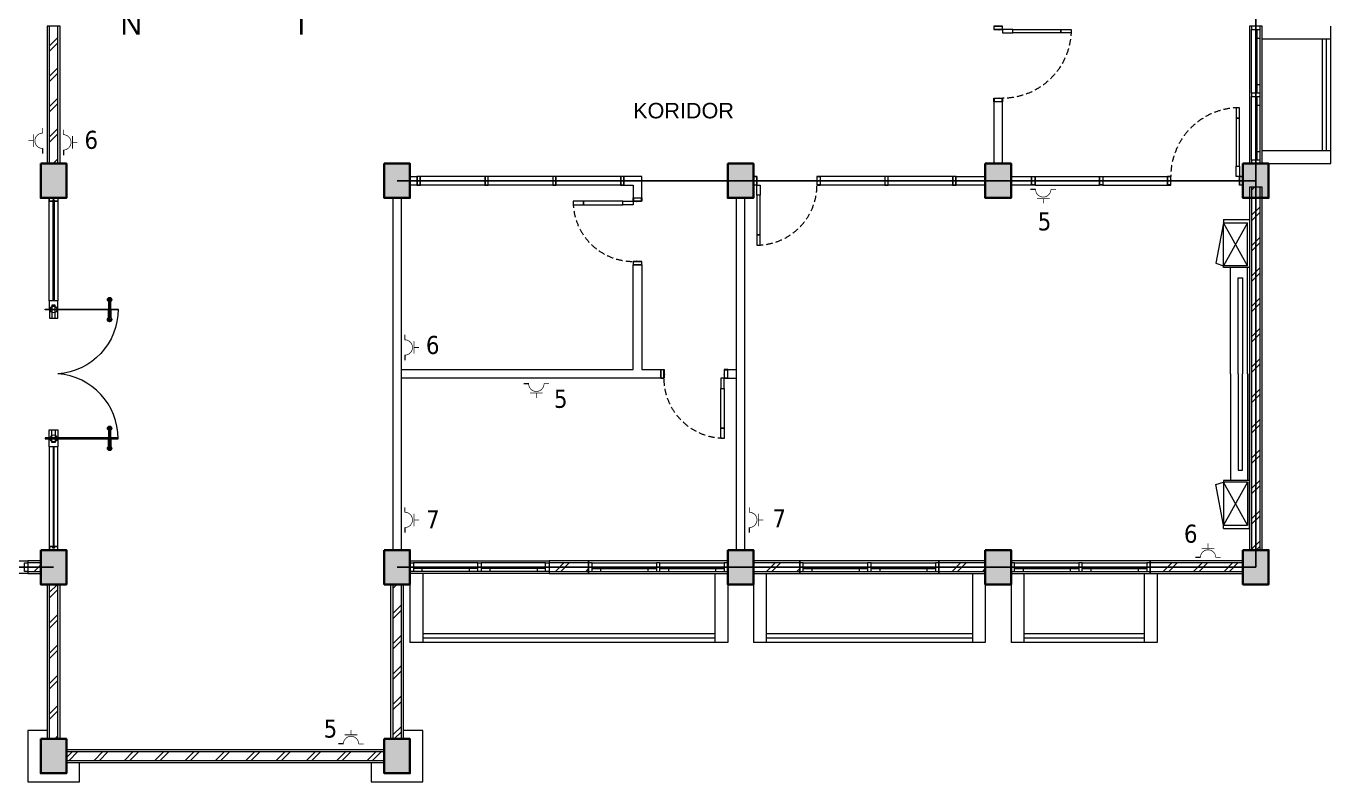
# Model space of a CAD drawing. Header units: millimetres. Extents: x -17012 to 17775, y -5570 to 5430.
# Drawn here: x 4513 to 7552, y 1152 to 2912 of the extents above; entities that cross this region are included whole.
import ezdxf
from ezdxf.enums import TextEntityAlignment as Align

# ---------------------------------------------------------------- set-up
doc = ezdxf.new("R2010")
doc.units = ezdxf.units.MM
doc.linetypes.add('ACAD_ISO02W100', pattern=[15, 12, -3])
doc.linetypes.add('HIDDEN', pattern=[0.375, 0.25, -0.125])
for name, color, linetype, lineweight in [('ars', 11, 'Continuous', 5), ('dinding', 5, 'Continuous', 15), ('FURNITURE', 163, 'Continuous', 5), ('KOLOM', 1, 'Continuous', 30), ('kus', 63, 'Continuous', 15), ('LAMPU-LISTRIK', 22, 'Continuous', 0), ('lan', 7, 'Continuous', 15), ('not', 7, 'Continuous', 20), ('Notasi', 2, 'Continuous', 20), ('PARTISI', 190, 'Continuous', 9), ('sol kol', 8, 'Continuous', 0)]:
    doc.layers.add(name, color=color, linetype=linetype, lineweight=lineweight)
doc.layers.add('as', color=1, linetype='Continuous', plot=False)
doc.layers.add('D1', color=1, linetype='Continuous')
doc.styles.get("Standard").update_dxf_attribs({"font": 'arial.ttf'})
doc.styles.add('tahoma', font='tahoma.ttf')
pattern_1 = [(45, (4876.857, 1336.834), (-35.3553, 35.3553), []), (45, (4889.357, 1336.834), (-35.3553, 35.3553), [])]

# ---------------------------------------------------------------- blocks, each defined once
blk = doc.blocks.new('K1')
at = {"layer": 'KOLOM'}
blk.add_lwpolyline([(0.2, 0.15), (-0.2, 0.15), (-0.2, -0.15), (0.2, -0.15), (0.2, 0.15)], dxfattribs=at)
blk = doc.blocks.new('P1')
at = {"lineweight": 5}
h = blk.add_hatch(dxfattribs=at)
h.set_pattern_fill('ANSI31', color=256, scale=0.020282, angle=-315, style=0)
h.set_pattern_definition([(179.99999863, (-506.106483, 1417.280242), (6.07e-11, 0.0025352112676), [])])
h.paths.add_polyline_path([(-1.729, 0.805, -1), (-1.693, 0.77, -1)])
h.paths.add_polyline_path([(-1.724, 0.801, 1), (-1.697, 0.774, 1)], flags=16)
h = blk.add_hatch(dxfattribs=at)
h.set_pattern_fill('ANSI31', color=256, scale=0.020282, angle=-315, style=0)
h.set_pattern_definition([(270.00000137, (1414.9464214, -503.7726625), (0.0025352112676, 6.07e-11), [])])
h.paths.add_polyline_path([(-1.528, 0.605, 1), (-1.564, 0.641, 1)])
h.paths.add_polyline_path([(-1.532, 0.609, -1), (-1.56, 0.637, -1)], flags=16)
h = blk.add_hatch(dxfattribs=at)
h.set_pattern_fill('ANSI31', color=256, scale=0.020282, angle=-315, style=0)
h.set_pattern_definition([(179.99999863, (-505.0458133, 1416.2195722), (6.07e-11, 0.0025352112676), [])])
h.paths.add_polyline_path([(-0.668, -0.255, -1), (-0.632, -0.291, -1)])
h.paths.add_polyline_path([(-0.664, -0.259, 1), (-0.636, -0.287, 1)], flags=16)
h = blk.add_hatch(dxfattribs=at)
h.set_pattern_fill('ANSI31', color=256, scale=0.020282, angle=-315, style=0)
h.set_pattern_definition([(270.00000137, (1416.0070912, -504.8333323), (0.0025352112676, 6.07e-11), [])])
h.paths.add_polyline_path([(-0.468, -0.455, 1), (-0.504, -0.42, 1)])
h.paths.add_polyline_path([(-0.472, -0.451, -1), (-0.499, -0.424, -1)], flags=16)
for p, q in [((-1.724, 0.801), (-1.697, 0.774)), ((-1.686, 0.781), (-1.623, 0.718)), ((-1.553, 0.648), (-1.616, 0.711)), ((-1.532, 0.609), (-1.56, 0.637)), ((-0.664, -0.259), (-0.636, -0.287)), ((-0.625, -0.28), (-0.562, -0.343)), ((-0.492, -0.413), (-0.555, -0.35)), ((-0.472, -0.451), (-0.499, -0.424))]:
    blk.add_line(p, q, dxfattribs=at)
at = {"color": 9, "lineweight": 5}
for p, q in [((-1.641, 0.7), (-1.704, 0.763)), ((-1.634, 0.693), (-1.571, 0.63)), ((-0.58, -0.361), (-0.643, -0.298)), ((-0.573, -0.368), (-0.51, -0.431))]:
    blk.add_line(p, q, dxfattribs=at)
at = {"color": 8, "lineweight": 5}
for p, q in [((-1.64, 0.701), (-1.703, 0.763)), ((-1.639, 0.702), (-1.701, 0.764)), ((-1.636, 0.705), (-1.697, 0.766)), ((-1.631, 0.71), (-1.692, 0.771)), ((-1.633, 0.694), (-1.57, 0.631)), ((-1.632, 0.695), (-1.57, 0.633)), ((-1.629, 0.698), (-1.568, 0.637)), ((-1.624, 0.703), (-1.563, 0.642)), ((-0.58, -0.36), (-0.642, -0.297)), ((-0.578, -0.358), (-0.64, -0.296)), ((-0.575, -0.356), (-0.636, -0.294)), ((-0.57, -0.351), (-0.631, -0.29)), ((-0.572, -0.367), (-0.51, -0.43)), ((-0.571, -0.366), (-0.509, -0.428)), ((-0.568, -0.363), (-0.507, -0.424)), ((-0.563, -0.358), (-0.502, -0.419))]:
    blk.add_line(p, q, dxfattribs=at)
for points in [[(-1.1, 1.241), (-1.701, 0.64), (-1.694, 0.633), (-1.093, 1.234), (-1.1, 1.241)], [(-1.273, 1.202), (-1.202, 1.273), (-1.061, 1.132), (-1.132, 1.061), (-1.273, 1.202)], [(-0.032, 0.173), (-0.633, -0.428), (-0.64, -0.421), (-0.039, 0.18), (-0.032, 0.173)], [(-0.071, 0), (0, 0.071), (-0.142, 0.212), (-0.212, 0.142), (-0.071, 0)]]:
    blk.add_lwpolyline(points)
at = {"lineweight": 9}
for points in [[(-1.153, 1.181), (-1.181, 1.153), (-1.216, 1.188), (-1.188, 1.216)], [(-1.082, 1.11), (-1.11, 1.082), (-1.181, 1.153), (-1.153, 1.181)], [(-0.163, 0.191), (-0.191, 0.163), (-0.12, 0.092), (-0.092, 0.12)], [(-0.092, 0.12), (-0.12, 0.092), (-0.085, 0.057), (-0.057, 0.085)]]:
    blk.add_lwpolyline(points, close=True, dxfattribs=at)
at = {"lineweight": 5}
for points in [[(-1.697, 0.801), (-1.724, 0.774)], [(-1.532, 0.637), (-1.56, 0.609)], [(-0.636, -0.259), (-0.664, -0.287)], [(-0.472, -0.424), (-0.499, -0.451)]]:
    blk.add_lwpolyline(points, dxfattribs=at)
for points in [[(-1.701, 0.64, 0.396093), (-0.672, 0.601)], [(-0.633, -0.428, -0.396093), (-0.672, 0.601)]]:
    blk.add_lwpolyline(points, format="xyb")
for centre in [(-1.167, 1.167), (-0.106, 0.106)]:
    blk.add_circle(centre, 0.04)
for centre, radius in [((-1.711, 0.788), 0.0254), ((-1.711, 0.788), 0.0195), ((-1.546, 0.623), 0.0254), ((-1.546, 0.623), 0.0195), ((-0.65, -0.273), 0.0254), ((-0.65, -0.273), 0.0195), ((-0.486, -0.437), 0.0254), ((-0.486, -0.437), 0.0195)]:
    blk.add_circle(centre, radius, dxfattribs=at)
blk = doc.blocks.new('P 80')
at = {"linetype": 'HIDDEN', "ltscale": 0.3}
blk.add_lwpolyline([(-0.84, 0.1, -0.414214), (-0.04, 0.9, -1.303225)], format="xyb", dxfattribs=at)
for points in [[(-0.04, 0.9), (-0.08, 0.9), (-0.08, 0.78), (-0.04, 0.78)], [(-0.04, 0.78), (-0.08, 0.78), (-0.08, 0.22), (-0.04, 0.22)], [(-0.04, 0.1), (-0.08, 0.1), (-0.08, 0.22), (-0.04, 0.22)], [(-0.835, 0.06), (-0.84, 0.06), (-0.84, 0.061), (-0.84, 0.1), (-0.88, 0.1), (-0.88, 0), (-0.84, 0), (-0.84, 0.056), (-0.835, 0.058)], [(-0.842, 0.002), (-0.878, 0.002), (-0.878, 0.098), (-0.842, 0.098)], [(-0.045, 0.06), (-0.04, 0.06), (-0.04, 0.061), (-0.04, 0.1), (0, 0.1), (0, 0), (-0.04, 0), (-0.04, 0.056), (-0.045, 0.058)], [(-0.038, 0.002), (-0.002, 0.002), (-0.002, 0.098), (-0.038, 0.098)]]:
    blk.add_lwpolyline(points, close=True)
blk = doc.blocks.new('P 70')
at = {"linetype": 'HIDDEN', "ltscale": 0.3}
blk.add_lwpolyline([(-0.74, 0.1, -0.414214), (-0.04, 0.8, -1.303225)], format="xyb", dxfattribs=at)
for points in [[(-0.04, 0.8), (-0.08, 0.8), (-0.08, 0.68), (-0.04, 0.68)], [(-0.04, 0.68), (-0.08, 0.68), (-0.08, 0.22), (-0.04, 0.22)], [(-0.04, 0.1), (-0.08, 0.1), (-0.08, 0.22), (-0.04, 0.22)], [(-0.735, 0.06), (-0.74, 0.06), (-0.74, 0.061), (-0.74, 0.1), (-0.78, 0.1), (-0.78, 0), (-0.74, 0), (-0.74, 0.056), (-0.735, 0.058)], [(-0.742, 0.002), (-0.778, 0.002), (-0.778, 0.098), (-0.742, 0.098)], [(-0.045, 0.06), (-0.04, 0.06), (-0.04, 0.061), (-0.04, 0.1), (0, 0.1), (0, 0), (-0.04, 0), (-0.04, 0.056), (-0.045, 0.058)], [(-0.038, 0.002), (-0.002, 0.002), (-0.002, 0.098), (-0.038, 0.098)]]:
    blk.add_lwpolyline(points, close=True)
blk = doc.blocks.new('FUR.6')
at = {"lineweight": 13}
for p, q in [((-0.2, 1.26), (-0.2, 1.76)), ((0.08, 1.76), (-0.2, 1.76)), ((0.08, 1.24), (0.08, 1.74)), ((-0.22, 1.24), (0.08, 1.24)), ((-0.2, 1.26), (0.08, 1.26)), ((-0.2, 0), (-0.2, 1.24)), ((0, 0), (0, 1.24)), ((-0.2, 0), (-0.2, -1.24)), ((0, 0), (0, -1.24)), ((-0.22, -1.24), (0.08, -1.24)), ((-0.2, -1.26), (-0.2, -1.76)), ((-0.2, -1.26), (0.08, -1.26)), ((0.08, -1.24), (0.08, -1.74)), ((0.08, -1.76), (-0.2, -1.76))]:
    blk.add_line(p, q, dxfattribs=at)
at = {"lineweight": 5}
for p, q in [((-0.2, 1.76), (0.08, 1.26)), ((-0.2, 1.26), (0.08, 1.76)), ((-0.2, -1.76), (0.08, -1.26)), ((-0.2, -1.26), (0.08, -1.76))]:
    blk.add_line(p, q, dxfattribs=at)
at = {"linetype": 'ACAD_ISO02W100', "lineweight": 5}
for p, q in [((0.08, 1.76), (0.169, 1.289)), ((0.169, 1.289), (0.08, 1.26)), ((0.169, -1.289), (0.08, -1.26)), ((0.08, -1.76), (0.169, -1.289))]:
    blk.add_line(p, q, dxfattribs=at)
at = {"lineweight": 13}
for points in [[(0.08, 1.8), (-0.22, 1.8), (-0.22, 0)], [(-0.091, 0), (-0.091, 1.119), (-0.141, 1.119), (-0.141, 0)], [(0.08, -1.8), (-0.22, -1.8), (-0.22, 0)], [(-0.091, 0), (-0.091, -1.119), (-0.141, -1.119), (-0.141, 0)]]:
    blk.add_lwpolyline(points, dxfattribs=at)
for points in [[(0.08, 1.8), (0.08, 1.76)], [(0.08, -1.8), (0.08, -1.76)]]:
    blk.add_lwpolyline(points)
blk = doc.blocks.new('NOTASI RUANG')
at = {"layer": 'not'}
for height, p in [(0.26, (-0.011, 0.3)), (0.175, (-0.009, -0.017))]:
    blk.add_attdef('RUANG', text='', height=height, dxfattribs=at).set_placement(p, align=Align.MIDDLE_CENTER)
blk = doc.blocks.new('H')
at = {"layer": 'LAMPU-LISTRIK', "ltscale": 2}
blk.add_line((2116771, -303777), (2116700, -303777), dxfattribs=at)
at = {"layer": 'LAMPU-LISTRIK', "ltscale": 2, "const_width": 10}
blk.add_lwpolyline([(2116989, -303777, 1), (2116771, -303777)], format="xyb", dxfattribs=at)
for points in [[(2116970, -303647), (2116790, -303647)], [(2116880, -303647), (2116880, -303577)], [(2116700, -303777), (2116771, -303777)], [(2117060, -303777), (2116989, -303777)]]:
    blk.add_lwpolyline(points, dxfattribs=at)

msp = doc.modelspace()

# ---------------------------------------------------------------- hatches: boundary and pattern name
at = {"layer": 'ars'}
h = msp.add_hatch(dxfattribs=at)
h.set_pattern_fill('TEMBOK', color=256, scale=50)
h.set_pattern_definition(pattern_1)
h.paths.add_polyline_path([(4586.9, 2591.8), (4586.9, 2911.8), (4566.9, 2911.8), (4566.9, 2591.8)])
h = msp.add_hatch(dxfattribs=at)
h.set_pattern_fill('TEMBOK', color=256, scale=50)
h.set_pattern_definition([(45, (4676.857, 1336.834), (-35.3553, 35.3553), []), (45, (4689.357, 1336.834), (-35.3553, 35.3553), [])])
h.paths.add_polyline_path([(7386.9, 1691.8), (7386.9, 2536.8), (7366.9, 2536.8), (7366.9, 1691.8)])
h = msp.add_hatch(dxfattribs=at)
h.set_pattern_fill('TEMBOK', color=256, scale=50)
h.set_pattern_definition([(45, (3660.857, 1336.834), (-35.3553, 35.3553), []), (45, (3673.357, 1336.834), (-35.3553, 35.3553), [])])
h.paths.add_polyline_path([(4546.9, 1661.8), (4516.9, 1661.8), (4516.9, 1641.8), (4546.9, 1641.8)])
h = msp.add_hatch(dxfattribs=at)
h.set_pattern_fill('TEMBOK', color=256, scale=50)
h.set_pattern_definition([(45, (4874.857, 1336.834), (-35.3553, 35.3553), []), (45, (4887.357, 1336.834), (-35.3553, 35.3553), [])])
h.paths.add_polyline_path([(5822.9, 1661.8), (5730.9, 1661.8), (5730.9, 1641.8), (5822.9, 1641.8)])
h = msp.add_hatch(dxfattribs=at)
h.set_pattern_fill('TEMBOK', color=256, scale=50)
h.set_pattern_definition([(45, (5366.857, 1336.834), (-35.3553, 35.3553), []), (45, (5379.357, 1336.834), (-35.3553, 35.3553), [])])
h.paths.add_polyline_path([(6314.9, 1661.8), (6206.9, 1661.8), (6206.9, 1641.8), (6314.9, 1641.8)])
h = msp.add_hatch(dxfattribs=at)
h.set_pattern_fill('TEMBOK', color=256, scale=50)
h.set_pattern_definition([(45, (5798.857, 1336.834), (-35.3553, 35.3553), []), (45, (5811.357, 1336.834), (-35.3553, 35.3553), [])])
h.paths.add_polyline_path([(6746.9, 1661.8), (6638.9, 1661.8), (6638.9, 1641.8), (6746.9, 1641.8)])
h = msp.add_hatch(dxfattribs=at)
h.set_pattern_fill('TEMBOK', color=256, scale=50)
h.set_pattern_definition([(45, (6290.857, 1336.834), (-35.3553, 35.3553), []), (45, (6303.357, 1336.834), (-35.3553, 35.3553), [])])
h.paths.add_polyline_path([(7346.9, 1661.8), (7130.9, 1661.8), (7130.9, 1641.8), (7346.9, 1641.8)])
h = msp.add_hatch(dxfattribs=at)
h.set_pattern_fill('TEMBOK', color=256, scale=50)
h.set_pattern_definition(pattern_1)
h.paths.add_polyline_path([(4586.9, 1611.8), (4566.9, 1611.8), (4566.9, 1251.8), (4586.9, 1251.8)])
h = msp.add_hatch(dxfattribs=at)
h.set_pattern_fill('TEMBOK', color=256, scale=50)
h.set_pattern_definition(pattern_1)
h.paths.add_polyline_path([(5386.9, 1611.8), (5366.9, 1611.8), (5366.9, 1251.8), (5386.9, 1251.8)])
h = msp.add_hatch(dxfattribs=at)
h.set_pattern_fill('TEMBOK', color=256, scale=50)
h.set_pattern_definition(pattern_1)
h.paths.add_polyline_path([(5346.9, 1221.8), (4606.9, 1221.8), (4606.9, 1201.8), (5346.9, 1201.8)])
at = {"layer": 'sol kol'}
for points in [[(4546.9, 2591.8), (4546.9, 2511.8), (4606.9, 2511.8), (4606.9, 2591.8)], [(5346.9, 2591.8), (5346.9, 2511.8), (5406.9, 2511.8), (5406.9, 2591.8)], [(6146.9, 2591.8), (6146.9, 2511.8), (6206.9, 2511.8), (6206.9, 2591.8)], [(6746.9, 2591.8), (6746.9, 2511.8), (6806.9, 2511.8), (6806.9, 2591.8)], [(7346.9, 2591.8), (7346.9, 2511.8), (7406.9, 2511.8), (7406.9, 2591.8)], [(4546.9, 1691.8), (4546.9, 1611.8), (4606.9, 1611.8), (4606.9, 1691.8)], [(5346.9, 1691.8), (5346.9, 1611.8), (5406.9, 1611.8), (5406.9, 1691.8)], [(6146.9, 1691.8), (6146.9, 1611.8), (6206.9, 1611.8), (6206.9, 1691.8)], [(6746.9, 1691.8), (6746.9, 1611.8), (6806.9, 1611.8), (6806.9, 1691.8)], [(7346.9, 1691.8), (7346.9, 1611.8), (7406.9, 1611.8), (7406.9, 1691.8)], [(4546.9, 1251.8), (4546.9, 1171.8), (4606.9, 1171.8), (4606.9, 1251.8)], [(5346.9, 1251.8), (5346.9, 1171.8), (5406.9, 1171.8), (5406.9, 1251.8)]]:
    msp.add_hatch(color=256, dxfattribs=at).paths.add_polyline_path(points)

# ---------------------------------------------------------------- linework, layer by layer
at = {"layer": 'ars'}
for points in [[(4586.9, 2591.8), (4586.9, 2911.8), (4566.9, 2911.8), (4566.9, 2591.8)], [(7386.9, 1691.8), (7386.9, 2536.8), (7366.9, 2536.8), (7366.9, 1691.8)], [(4546.9, 1661.8), (4516.9, 1661.8), (4516.9, 1641.8), (4546.9, 1641.8)], [(5822.9, 1661.8), (5730.9, 1661.8), (5730.9, 1641.8), (5822.9, 1641.8)], [(6314.9, 1661.8), (6206.9, 1661.8), (6206.9, 1641.8), (6314.9, 1641.8)], [(6746.9, 1661.8), (6638.9, 1661.8), (6638.9, 1641.8), (6746.9, 1641.8)], [(7346.9, 1661.8), (7130.9, 1661.8), (7130.9, 1641.8), (7346.9, 1641.8)], [(4586.9, 1251.8), (4586.9, 1611.8), (4566.9, 1611.8), (4566.9, 1251.8)], [(5386.9, 1251.8), (5386.9, 1611.8), (5366.9, 1611.8), (5366.9, 1251.8)], [(5346.9, 1221.8), (4606.9, 1221.8), (4606.9, 1201.8), (5346.9, 1201.8)]]:
    msp.add_lwpolyline(points, close=True, dxfattribs=at)
for points in [[(7531.9, 2621.8), (7531.9, 2881.8)], [(7541.9, 2621.8), (7541.9, 2881.8)], [(6116.9, 1496.8), (5436.9, 1496.8)], [(6716.9, 1496.8), (6236.9, 1496.8)], [(7116.9, 1496.8), (6836.9, 1496.8)], [(6116.9, 1486.8), (5436.9, 1486.8)], [(6716.9, 1486.8), (6236.9, 1486.8)], [(7116.9, 1486.8), (6836.9, 1486.8)]]:
    msp.add_lwpolyline(points, dxfattribs=at)
at = {"layer": 'as'}
for points in [[(7376.9, 3851.8), (7376.9, 1651.8)], [(6176.9, 2551.8), (5376.9, 2551.8)], [(6146.9, 2551.8), (7376.9, 2551.8)], [(4576.9, 1651.8), (2776.9, 1651.8)], [(7376.9, 1651.8), (5376.9, 1651.8)]]:
    msp.add_lwpolyline(points, dxfattribs=at)
at = {"layer": 'dinding'}
for points in [[(4591.9, 2591.8), (4591.9, 2911.8), (4561.9, 2911.8), (4561.9, 2591.8)], [(7391.9, 1691.8), (7391.9, 2536.8), (7361.9, 2536.8), (7361.9, 1691.8)], [(4546.9, 1666.8), (4516.9, 1666.8), (4516.9, 1636.8), (4546.9, 1636.8)], [(5822.9, 1666.8), (5730.9, 1666.8), (5730.9, 1636.8), (5822.9, 1636.8)], [(6314.9, 1666.8), (6206.9, 1666.8), (6206.9, 1636.8), (6314.9, 1636.8)], [(6746.9, 1666.8), (6638.9, 1666.8), (6638.9, 1636.8), (6746.9, 1636.8)], [(7346.9, 1666.8), (7130.9, 1666.8), (7130.9, 1636.8), (7346.9, 1636.8)], [(4591.9, 1251.8), (4591.9, 1611.8), (4561.9, 1611.8), (4561.9, 1251.8)], [(5391.9, 1251.8), (5391.9, 1611.8), (5361.9, 1611.8), (5361.9, 1251.8)], [(5346.9, 1226.8), (4606.9, 1226.8), (4606.9, 1196.8), (5346.9, 1196.8)]]:
    msp.add_lwpolyline(points, close=True, dxfattribs=at)
at = {"layer": 'kus'}
for p, q in [((7366.9, 2755.8), (7366.9, 2903.8)), ((7379.9, 2755.8), (7379.9, 2903.8)), ((7386.9, 2755.8), (7386.9, 2903.8)), ((7379.9, 2883.8), (7386.9, 2883.8)), ((7379.9, 2775.8), (7386.9, 2775.8)), ((7366.9, 2599.8), (7366.9, 2747.8)), ((7379.9, 2599.8), (7379.9, 2747.8)), ((7386.9, 2599.8), (7386.9, 2747.8)), ((7379.9, 2727.8), (7386.9, 2727.8)), ((7379.9, 2619.8), (7386.9, 2619.8)), ((5581.3, 2561.8), (5431.3, 2561.8)), ((5739.3, 2561.8), (5589.3, 2561.8)), ((5897.3, 2561.8), (5747.3, 2561.8)), ((6512.9, 2561.8), (6362.9, 2561.8)), ((6670.9, 2561.8), (6520.9, 2561.8)), ((6862.9, 2561.8), (7012.9, 2561.8)), ((7020.9, 2561.8), (7170.9, 2561.8)), ((5581.3, 2541.8), (5431.3, 2541.8)), ((5739.3, 2541.8), (5589.3, 2541.8)), ((5897.3, 2541.8), (5747.3, 2541.8)), ((6512.9, 2541.8), (6362.9, 2541.8)), ((6670.9, 2541.8), (6520.9, 2541.8)), ((6862.9, 2541.8), (7012.9, 2541.8)), ((7020.9, 2541.8), (7170.9, 2541.8)), ((5564.9, 1661.8), (5414.9, 1661.8)), ((5564.9, 1648.8), (5414.9, 1648.8)), ((5564.9, 1641.8), (5414.9, 1641.8)), ((5434.9, 1648.8), (5434.9, 1641.8)), ((5544.9, 1648.8), (5544.9, 1641.8)), ((5722.9, 1661.8), (5572.9, 1661.8)), ((5722.9, 1648.8), (5572.9, 1648.8)), ((5722.9, 1641.8), (5572.9, 1641.8)), ((5592.9, 1648.8), (5592.9, 1641.8)), ((5702.9, 1648.8), (5702.9, 1641.8)), ((5830.9, 1661.8), (5980.9, 1661.8)), ((5830.9, 1648.8), (5980.9, 1648.8)), ((5830.9, 1641.8), (5980.9, 1641.8)), ((5850.9, 1648.8), (5850.9, 1641.8)), ((5960.9, 1648.8), (5960.9, 1641.8)), ((5988.9, 1661.8), (6138.9, 1661.8)), ((5988.9, 1648.8), (6138.9, 1648.8)), ((5988.9, 1641.8), (6138.9, 1641.8)), ((6008.9, 1648.8), (6008.9, 1641.8)), ((6118.9, 1648.8), (6118.9, 1641.8)), ((6322.9, 1661.8), (6472.9, 1661.8)), ((6322.9, 1648.8), (6472.9, 1648.8)), ((6322.9, 1641.8), (6472.9, 1641.8)), ((6342.9, 1648.8), (6342.9, 1641.8)), ((6452.9, 1648.8), (6452.9, 1641.8)), ((6480.9, 1661.8), (6630.9, 1661.8)), ((6480.9, 1648.8), (6630.9, 1648.8)), ((6480.9, 1641.8), (6630.9, 1641.8)), ((6500.9, 1648.8), (6500.9, 1641.8)), ((6610.9, 1648.8), (6610.9, 1641.8)), ((6814.9, 1661.8), (6964.9, 1661.8)), ((6814.9, 1648.8), (6964.9, 1648.8)), ((6814.9, 1641.8), (6964.9, 1641.8)), ((6834.9, 1648.8), (6834.9, 1641.8)), ((6944.9, 1648.8), (6944.9, 1641.8)), ((6972.9, 1661.8), (7122.9, 1661.8)), ((6972.9, 1648.8), (7122.9, 1648.8)), ((6972.9, 1641.8), (7122.9, 1641.8)), ((6992.9, 1648.8), (6992.9, 1641.8)), ((7102.9, 1648.8), (7102.9, 1641.8))]:
    msp.add_line(p, q, dxfattribs=at)
at = {"layer": 'kus', "linetype": 'HIDDEN'}
for p, q in [((5581.3, 2551.8), (5431.3, 2551.8)), ((5739.3, 2551.8), (5589.3, 2551.8)), ((5897.3, 2551.8), (5747.3, 2551.8)), ((6512.9, 2551.8), (6362.9, 2551.8)), ((6670.9, 2551.8), (6520.9, 2551.8)), ((6862.9, 2551.8), (7012.9, 2551.8)), ((7020.9, 2551.8), (7170.9, 2551.8))]:
    msp.add_line(p, q, dxfattribs=at)
at = {"layer": 'kus'}
for points in [[(7386.9, 2903.8), (7386.9, 2911.8), (7366.9, 2911.8), (7366.9, 2903.8)], [(7386.9, 2747.8), (7386.9, 2755.8), (7366.9, 2755.8), (7366.9, 2747.8)], [(7386.9, 2591.8), (7386.9, 2599.8), (7366.9, 2599.8), (7366.9, 2591.8)], [(5423.3, 2541.8), (5431.3, 2541.8), (5431.3, 2561.8), (5423.3, 2561.8)], [(5423.7, 2542.2), (5430.9, 2542.2), (5430.9, 2561.4), (5423.7, 2561.4)], [(5581.3, 2541.8), (5589.3, 2541.8), (5589.3, 2561.8), (5581.3, 2561.8)], [(5581.7, 2542.2), (5588.9, 2542.2), (5588.9, 2561.4), (5581.7, 2561.4)], [(5739.3, 2541.8), (5747.3, 2541.8), (5747.3, 2561.8), (5739.3, 2561.8)], [(5739.7, 2542.2), (5746.9, 2542.2), (5746.9, 2561.4), (5739.7, 2561.4)], [(5897.3, 2541.8), (5905.3, 2541.8), (5905.3, 2561.8), (5897.3, 2561.8)], [(5897.7, 2542.2), (5904.9, 2542.2), (5904.9, 2561.4), (5897.7, 2561.4)], [(6512.9, 2541.8), (6520.9, 2541.8), (6520.9, 2561.8), (6512.9, 2561.8)], [(6513.3, 2542.2), (6520.5, 2542.2), (6520.5, 2561.4), (6513.3, 2561.4)], [(6670.9, 2541.8), (6678.9, 2541.8), (6678.9, 2561.8), (6670.9, 2561.8)], [(6671.3, 2542.2), (6678.5, 2542.2), (6678.5, 2561.4), (6671.3, 2561.4)], [(6862.9, 2541.8), (6854.9, 2541.8), (6854.9, 2561.8), (6862.9, 2561.8)], [(6862.5, 2542.2), (6855.3, 2542.2), (6855.3, 2561.4), (6862.5, 2561.4)], [(7020.9, 2541.8), (7012.9, 2541.8), (7012.9, 2561.8), (7020.9, 2561.8)], [(7020.5, 2542.2), (7013.3, 2542.2), (7013.3, 2561.4), (7020.5, 2561.4)], [(4566.9, 2271.8), (4566.9, 2503.8), (4586.9, 2503.8), (4586.9, 2271.8)], [(4567.3, 2504.2), (4567.3, 2511.4), (4586.5, 2511.4), (4586.5, 2504.2), (4578.4, 2504.2), (4578.4, 2507.2), (4575.4, 2507.2), (4575.4, 2504.2)], [(4575.9, 2506.8), (4577.9, 2506.8), (4577.9, 2271.8), (4575.9, 2271.8)], [(4566.9, 1931.8), (4566.9, 1699.8), (4586.9, 1699.8), (4586.9, 1931.8)], [(4575.9, 1696.8), (4577.9, 1696.8), (4577.9, 1931.8), (4575.9, 1931.8)], [(4567.3, 1699.4), (4567.3, 1692.2), (4586.5, 1692.2), (4586.5, 1699.4), (4578.4, 1699.4), (4578.4, 1696.4), (4575.4, 1696.4), (4575.4, 1699.4)], [(4516.9, 1641.8), (4508.9, 1641.8), (4508.9, 1661.8), (4516.9, 1661.8)], [(5414.9, 1641.8), (5406.9, 1641.8), (5406.9, 1661.8), (5414.9, 1661.8)], [(5572.9, 1641.8), (5564.9, 1641.8), (5564.9, 1661.8), (5572.9, 1661.8)], [(5730.9, 1641.8), (5722.9, 1641.8), (5722.9, 1661.8), (5730.9, 1661.8)], [(5822.9, 1641.8), (5830.9, 1641.8), (5830.9, 1661.8), (5822.9, 1661.8)], [(5980.9, 1641.8), (5988.9, 1641.8), (5988.9, 1661.8), (5980.9, 1661.8)], [(6138.9, 1641.8), (6146.9, 1641.8), (6146.9, 1661.8), (6138.9, 1661.8)], [(6314.9, 1641.8), (6322.9, 1641.8), (6322.9, 1661.8), (6314.9, 1661.8)], [(6472.9, 1641.8), (6480.9, 1641.8), (6480.9, 1661.8), (6472.9, 1661.8)], [(6630.9, 1641.8), (6638.9, 1641.8), (6638.9, 1661.8), (6630.9, 1661.8)], [(6806.9, 1641.8), (6814.9, 1641.8), (6814.9, 1661.8), (6806.9, 1661.8)], [(6964.9, 1641.8), (6972.9, 1641.8), (6972.9, 1661.8), (6964.9, 1661.8)], [(7122.9, 1641.8), (7130.9, 1641.8), (7130.9, 1661.8), (7122.9, 1661.8)]]:
    msp.add_lwpolyline(points, close=True, dxfattribs=at)
for points in [[(4578.9, 2511.8), (4586.9, 2511.8), (4586.9, 2503.8), (4578, 2503.8), (4578, 2504.1), (4577.5, 2504.1), (4577.5, 2504.5), (4578, 2504.8), (4578, 2506.8), (4575.8, 2506.8), (4575.8, 2504.8), (4576.3, 2504.5), (4576.3, 2504.1), (4575.8, 2504.1), (4575.8, 2503.8), (4566.9, 2503.8), (4566.9, 2511.8), (4578.2, 2511.8), (4578.5, 2511.8), (4578.9, 2511.8), (4578.9, 2511.8)], [(4578.9, 1691.8), (4586.9, 1691.8), (4586.9, 1699.8), (4578, 1699.8), (4578, 1699.5), (4577.5, 1699.5), (4577.5, 1699.2), (4578, 1698.8), (4578, 1696.8), (4575.8, 1696.8), (4575.8, 1698.8), (4576.3, 1699.2), (4576.3, 1699.5), (4575.8, 1699.5), (4575.8, 1699.8), (4566.9, 1699.8), (4566.9, 1691.8), (4578.2, 1691.8), (4578.5, 1691.8), (4578.9, 1691.8), (4578.9, 1691.8)]]:
    msp.add_lwpolyline(points, dxfattribs=at)
at = {"layer": 'lan'}
for p, q in [((7391.9, 2881.8), (7551.9, 2881.8)), ((7391.9, 2621.8), (7551.9, 2621.8)), ((5406.9, 1611.8), (5406.9, 1476.8)), ((5436.9, 1636.8), (5436.9, 1476.8)), ((6116.9, 1636.8), (6116.9, 1476.8)), ((6146.9, 1611.8), (6146.9, 1476.8)), ((6206.9, 1611.8), (6206.9, 1476.8)), ((6236.9, 1636.8), (6236.9, 1476.8)), ((6716.9, 1636.8), (6716.9, 1476.8)), ((6746.9, 1611.8), (6746.9, 1476.8)), ((6806.9, 1611.8), (6806.9, 1476.8)), ((6836.9, 1636.8), (6836.9, 1476.8)), ((7116.9, 1636.8), (7116.9, 1476.8)), ((7146.9, 1636.8), (7146.9, 1476.8))]:
    msp.add_line(p, q, dxfattribs=at)
for points in [[(7391.9, 2591.8), (7391.9, 2911.8), (7361.9, 2911.8), (7361.9, 2591.8)], [(4516.9, 1636.8), (4380.9, 1636.8), (4380.9, 1666.8), (4516.9, 1666.8)], [(5730.9, 1636.8), (5406.9, 1636.8), (5406.9, 1666.8), (5730.9, 1666.8)], [(5822.9, 1636.8), (6146.9, 1636.8), (6146.9, 1666.8), (5822.9, 1666.8)], [(6314.9, 1636.8), (6638.9, 1636.8), (6638.9, 1666.8), (6314.9, 1666.8)], [(6806.9, 1636.8), (7130.9, 1636.8), (7130.9, 1666.8), (6806.9, 1666.8)]]:
    msp.add_lwpolyline(points, close=True, dxfattribs=at)
for points in [[(7406.9, 2591.8), (7551.9, 2591.8), (7551.9, 2911.8)], [(6146.9, 1476.8), (5406.9, 1476.8)], [(6746.9, 1476.8), (6206.9, 1476.8)], [(7146.9, 1476.8), (6806.9, 1476.8)], [(4561.9, 1271.8), (4516.9, 1271.8), (4516.9, 1151.8), (4636.9, 1151.8), (4636.9, 1196.8)], [(5316.9, 1196.8), (5316.9, 1151.8), (5436.9, 1151.8), (5436.9, 1271.8), (5391.9, 1271.8)]]:
    msp.add_lwpolyline(points, dxfattribs=at)
at = {"layer": 'PARTISI'}
for points in [[(6766.9, 2735.8), (6766.9, 2591.8), (6786.9, 2591.8), (6786.9, 2735.8)], [(5423.3, 2541.8), (5406.9, 2541.8), (5406.9, 2561.8), (5423.3, 2561.8)], [(5946.9, 2511.8), (5946.9, 2561.8), (5905.3, 2561.8), (5905.3, 2541.8), (5926.9, 2541.8), (5926.9, 2511.8)], [(6678.9, 2561.8), (6746.9, 2561.8), (6746.9, 2541.8), (6678.9, 2541.8)], [(6854.9, 2541.8), (6806.9, 2541.8), (6806.9, 2561.8), (6854.9, 2561.8)], [(6166.9, 1691.8), (6186.9, 1691.8), (6186.9, 2511.8), (6166.9, 2511.8)]]:
    msp.add_lwpolyline(points, close=True, dxfattribs=at)
for points in [[(5386.9, 2111.8), (5386.9, 2511.8), (5366.9, 2511.8), (5366.9, 2111.8), (5366.9, 1691.8), (5386.9, 1691.8), (5386.9, 2111.8)], [(5946.9, 2355.8), (5946.9, 2111.8), (5990.9, 2111.8), (5990.9, 2091.8), (5386.9, 2091.8), (5386.9, 2111.8), (5926.9, 2111.8), (5926.9, 2355.8)], [(6146.9, 2111.8), (6166.9, 2111.8)], [(6146.9, 2091.8), (6166.9, 2091.8)]]:
    msp.add_lwpolyline(points, dxfattribs=at)

# ---------------------------------------------------------------- block references
ref = msp.add_blockref('NOTASI RUANG', (6045.8, 2669.5), dxfattribs=dict(xscale=151.7750944366926, yscale=151.7750944366926, zscale=151.775094436689))
ref.add_attrib('RUANG', 'KORIDOR', dxfattribs={"layer": 'not', "height": 36}).set_placement((6044.1, 2715), align=Align.MIDDLE_CENTER)
at = {"layer": 'D1', "yscale": 0.1637999999111344, "zscale": 0.1638}
for p, xscale, rotation in [((-45207.5, -344100.2), 0.1637999999111344, 90), ((54358.3, -344103.8), -0.1637999999111344, 270), ((-339863.1, -47227.1), -0.1637999999111344, 180), ((55153.6, -344581.5), -0.1637999999111344, 270), ((-341043.7, -47679.8), -0.1637999999111344, 180), ((55153.6, -344983), -0.1637999999111344, 270), ((55955.9, -344983), -0.1637999999111344, 270)]:
    msp.add_blockref('H', p, dxfattribs=dict(at, xscale=xscale, rotation=rotation))
at = {"layer": 'D1', "xscale": 0.1637999999111344, "yscale": 0.1637999999111344, "zscale": 0.1638}
for p in [(-339479.2, 51433.1), (-341475.3, 50998.8)]:
    msp.add_blockref('H', p, dxfattribs=at)
at = {"layer": 'FURNITURE', "xscale": -200, "yscale": 200, "zscale": 200}
msp.add_blockref('FUR.6', (7317.9, 2101.8), dxfattribs=at)
at = {"layer": 'KOLOM', "xscale": 200, "yscale": 200, "zscale": 200, "rotation": 90}
for p in [(4576.9, 2551.8), (5376.9, 2551.8), (6176.9, 2551.8), (6776.9, 2551.8), (7376.9, 2551.8), (4576.9, 1651.8), (5376.9, 1651.8), (6176.9, 1651.8), (6776.9, 1651.8), (7376.9, 1651.8), (4576.9, 1211.8), (5376.9, 1211.8)]:
    msp.add_blockref('K1', p, dxfattribs=at)
at = {"layer": 'kus', "yscale": 200, "zscale": 200}
for name, p, xscale, rotation in [('P 80', (6766.9, 2911.8), -200, 270.0000000130234), ('P 70', (6206.9, 2561.8), 200, 180.0000000287148), ('P 70', (5946.9, 2511.8), 200, 90), ('P1', (4576.9, 2281.9), 199.9999999999926, 134.9999999999351), ('P 70', (6146.9, 2111.8), -200, 180)]:
    msp.add_blockref(name, p, dxfattribs=dict(at, xscale=xscale, rotation=rotation))
at = {"layer": 'kus', "xscale": 200, "yscale": 200, "zscale": 200}
msp.add_blockref('P 80', (7346.9, 2541.8), dxfattribs=at)

# ---------------------------------------------------------------- texts
at = {"layer": 'not', "char_height": 50, "attachment_point": 1}
for s, insert in [('\\pi-19.571;N', (4752.4, 2942.1)), ('\\pi-19.691;T', (5152.4, 2942.1))]:
    msp.add_mtext_dynamic_manual_height_columns(s, width=0.25, gutter_width=12.5, heights=[0], dxfattribs=dict(at, insert=insert))
at = {"layer": 'Notasi', "color": 3, "style": 'tahoma'}
for s, p in [('6', (4648.8, 2626)), ('5', (6869, 2436.2)), ('6', (5444.1, 2148.3)), ('5', (5742.2, 2022.9)), ('7', (5444.5, 1742.5)), ('7', (6251.1, 1744.6)), ('6', (7209.6, 1708.8)), ('5', (5205.8, 1255))]:
    msp.add_text(s, height=42.1, dxfattribs=at).set_placement(p)

doc.saveas('drawing.dxf')
